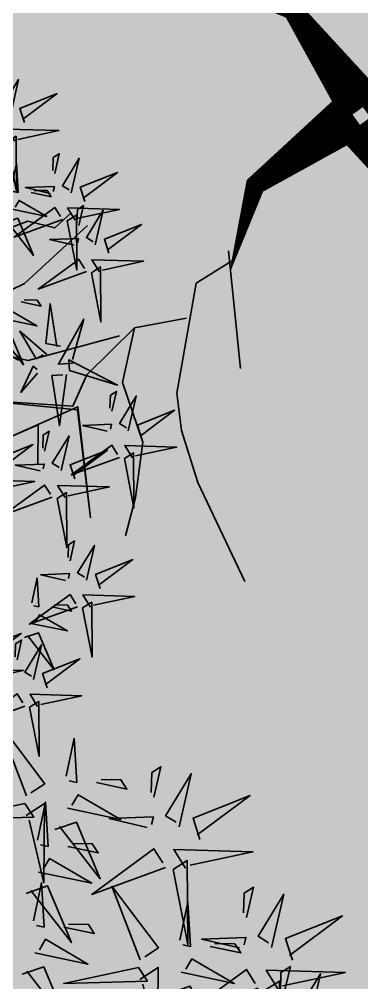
# Model space of a CAD drawing. Header units: millimetres. Extents: x -179928 to 528275, y -469666 to 511935.
# Drawn here: x 16538 to 16721, y 115283 to 115796 of the extents above; entities that cross this region are included whole.
import ezdxf

# ---------------------------------------------------------------- set-up
doc = ezdxf.new("R2010")
doc.units = ezdxf.units.MM
doc.layers.add('ad-Landscape', color=94, linetype='Continuous', lineweight=35)

# ---------------------------------------------------------------- blocks, each defined once
blk = doc.blocks.new('A$C06C421F0')
at = {"layer": 'ad-Landscape'}
for points in [[(359.91, 366.46, 35.98, 14.39, 0), (421.22, 431.54, 14.39, 0.72, 0), (487.37, 441.94, 0, 0, 0), (448, 441.94, 0, 0, 0), (472.53, 524.19, 0, 0, 0), (467.69, 541.37, 0, 0, 0), (379.6, 599.67, 0, 0, 0), (404.12, 579.33, 0, 0, 0), (359.91, 575.71, 0, 0, 0), (404.12, 579.33, 0, 0, 0), (467.69, 541.37, 0, 0, 0), (433.48, 648.03, 0, 0, 0), (482.53, 692.32, 0, 0, 0), (430.9, 648.03, 0, 0, 0), (418.64, 692.32, 0, 0, 0), (426.06, 713.11, 0, 0, 0), (413.8, 692.32, 0, 0, 0), (372.17, 716.27, 0, 0, 0), (413.8, 692.32, 0, 0, 0), (323.13, 719.89, 0, 0, 0)], [(353.42, 359.91, 35.98, 14.39, 0), (288.34, 421.22, 14.39, 0.72, 0), (277.95, 487.37, 0, 0, 0), (277.95, 448, 0, 0, 0), (195.69, 472.53, 0, 0, 0), (178.52, 467.69, 0, 0, 0), (120.22, 379.6, 0, 0, 0), (140.56, 404.12, 0, 0, 0), (144.17, 359.91, 0, 0, 0), (140.56, 404.12, 0, 0, 0), (178.52, 467.69, 0, 0, 0), (71.86, 433.48, 0, 0, 0), (27.57, 482.53, 0, 0, 0), (71.86, 430.9, 0, 0, 0), (27.57, 418.64, 0, 0, 0), (6.78, 426.06, 0, 0, 0), (27.57, 413.8, 0, 0, 0), (3.62, 372.17, 0, 0, 0), (27.57, 413.8, 0, 0, 0), (0, 323.13, 0, 0, 0)], [(366.46, 359.97, 35.98, 14.39, 0), (431.54, 298.66, 14.39, 0.72, 0), (441.94, 232.52, 0, 0, 0), (441.94, 271.88, 0, 0, 0), (524.19, 247.36, 0, 0, 0), (541.37, 252.2, 0, 0, 0), (599.67, 340.29, 0, 0, 0), (579.33, 315.77, 0, 0, 0), (575.71, 359.97, 0, 0, 0), (579.33, 315.77, 0, 0, 0), (541.37, 252.2, 0, 0, 0), (648.03, 286.4, 0, 0, 0), (692.32, 237.36, 0, 0, 0), (648.03, 288.98, 0, 0, 0), (692.32, 301.25, 0, 0, 0), (713.11, 293.82, 0, 0, 0), (692.32, 306.09, 0, 0, 0), (716.27, 347.71, 0, 0, 0), (692.32, 306.09, 0, 0, 0), (719.89, 396.76, 0, 0, 0)], [(359.97, 353.42, 35.98, 14.39, 0), (298.66, 288.34, 14.39, 0.72, 0), (232.52, 277.95, 0, 0, 0), (271.88, 277.95, 0, 0, 0), (247.36, 195.69, 0, 0, 0), (252.2, 178.52, 0, 0, 0), (340.29, 120.22, 0, 0, 0), (315.77, 140.56, 0, 0, 0), (359.97, 144.17, 0, 0, 0), (315.77, 140.56, 0, 0, 0), (252.2, 178.52, 0, 0, 0), (286.4, 71.86, 0, 0, 0), (237.36, 27.57, 0, 0, 0), (288.98, 71.86, 0, 0, 0), (301.25, 27.57, 0, 0, 0), (293.82, 6.78, 0, 0, 0), (306.09, 27.57, 0, 0, 0), (347.71, 3.62, 0, 0, 0), (306.09, 27.57, 0, 0, 0), (396.76, 0, 0, 0, 0)]]:
    blk.add_lwpolyline(points, format="xyseb", dxfattribs=at)
for points in [[(565.32, 259.62), (575.71, 247.36), (596.5, 249.62), (664.75, 212.83), (689.15, 222.84), (668.36, 212.83), (675.14, 181.21)], [(551.76, 252.2), (592.89, 203.15), (637.63, 173.79), (671.98, 178.63)], [(445.1, 247.36), (424.76, 161.53)], [(441.94, 239.94), (465.89, 220.25), (469.51, 137), (462.28, 109.9), (445.1, 73.12), (424.76, 41.49), (400.81, 4.71)], [(469.51, 193.47), (507.02, 181.21), (510.63, 139.59), (489.84, 97.64), (489.84, 56.01), (493.46, 26.65)], [(507.02, 181.21), (537.75, 141.84), (544.98, 117.32), (616.84, 112.48), (541.37, 115.06), (521.03, 36.65), (541.37, 117.32), (589.27, 87.96), (568.93, 100.22), (565.32, 70.86)], [(517.41, 173.79), (582.49, 146.68), (640.79, 151.52), (661.58, 156.69)]]:
    blk.add_lwpolyline(points, dxfattribs=at)
blk = doc.blocks.new('bamboo')
at = {"layer": 'ad-Landscape'}
for points in [[(-1166, 756.5), (-1215.3, 904.1), (-1191.8, 735.2), (-1166, 756.5)], [(-1150.2, 755), (-1008.3, 828.6), (-1121.8, 720.5), (-1143.1, 746.4)], [(-1190.3, 750.9), (-1161.9, 716.5), (-1322.1, 700.2), (-1198.9, 743.8)], [(-1212, 689.6), (-1192.2, 648), (-1301.2, 587.1), (-1204.9, 680.9)], [(-999.2, 696.4), (-970.7, 661.9), (-1131, 645.7), (-1007.8, 689.3)], [(-1166.4, 669.3), (-1176.9, 559.2), (-1136.4, 650.5), (-1159.3, 660.7)], [(-1121.7, 544.2), (-1162.9, 523.5), (-1225.9, 631.2), (-1130.2, 536.9)], [(-1020.9, 635), (-1001.1, 593.4), (-1110, 532.6), (-1013.8, 626.4)], [(-1108, 616), (-1114, 553.1), (-1096.8, 567.3), (-1100.9, 607.4)], [(-1288.8, 429.3), (-1338.2, 576.9), (-1314.7, 408), (-1288.8, 429.3)], [(-1273.1, 427.7), (-1131.2, 501.3), (-1244.7, 393.3), (-1266, 419.1)], [(-1141, 498.1), (-1251.3, 506.4), (-1159.2, 467.8), (-1149.5, 490.8)], [(-1193.1, 438.6), (-1256.1, 443.4), (-1241.5, 426.4), (-1201.6, 431.4)], [(-1130.1, 433.9), (-1136.1, 355.2), (-1153.1, 443.6), (-1137.4, 442.4)], [(-1313.2, 423.7), (-1284.7, 389.2), (-1445, 373), (-1321.8, 416.6)], [(-1334.9, 362.3), (-1315.1, 320.7), (-1424, 259.8), (-1327.8, 353.7)], [(-1289.2, 342), (-1299.8, 231.9), (-1259.3, 323.3), (-1282.1, 333.4)], [(-1224.9, 351.7), (-1146.2, 344), (-1235, 328.8), (-1233.5, 344.6)], [(-1230.9, 288.8), (-1236.9, 225.9), (-1219.6, 240.1), (-1223.8, 280.1)], [(-1166, 102), (-1215.3, 249.6), (-1191.8, 80.7), (-1166, 102)], [(-1150.2, 100.5), (-1008.3, 174), (-1121.8, 66), (-1143.1, 91.9)], [(-1357.1, -48), (-1406.5, 99.6), (-1382.9, -69.3), (-1357.1, -48)], [(-958.2, 110.1), (-929.8, 75.6), (-1090, 59.3), (-966.8, 103)], [(-1190.3, 96.4), (-1161.9, 61.9), (-1322.1, 45.7), (-1198.9, 89.3)], [(-979.9, 48.7), (-960.1, 7.1), (-1069.1, -53.8), (-972.8, 40.1)], [(-1341.4, -49.5), (-1199.5, 24), (-1312.9, -84), (-1334.3, -58.1)], [(-1212, 35.1), (-1192.2, -6.5), (-1301.2, -67.4), (-1204.9, 26.4)], [(-1102, 24.4), (-1023.4, 16.8), (-1112.1, 1.6), (-1110.6, 17.3)], [(-1166.4, 14.8), (-1176.9, -95.3), (-1136.4, -4), (-1159.3, 6.1)], [(-1108, -38.5), (-1114, -101.4), (-1096.8, -87.2), (-1100.9, -47.1)], [(-1381.4, -53.6), (-1353, -88.1), (-1513.2, -104.3), (-1390.1, -60.7)], [(-1403.2, -114.9), (-1383.3, -156.5), (-1492.3, -217.4), (-1396.1, -123.6)], [(-1357.5, -135.2), (-1368, -245.3), (-1327.6, -154), (-1350.4, -143.9)], [(-1293.1, -125.6), (-1214.5, -133.2), (-1303.2, -148.4), (-1301.7, -132.7)], [(-1143.7, -283.2), (-1143, -123.3), (-1099.9, -274), (-1132.7, -280.9)], [(-1299.1, -188.5), (-1305.1, -251.4), (-1287.9, -237.2), (-1292, -197.1)], [(-1053.9, -275.7), (-1010.7, -209.6), (-1038.4, -295.3), (-1051.6, -286.6)], [(-1152.3, -296.4), (-1306, -271.7), (-1145.4, -329.2), (-1152.3, -296.4)], [(-1158.7, -320.6), (-1114.9, -311.4), (-1174.8, -460.8), (-1156.4, -331.5)], [(-903.2, -383.1), (-944.4, -403.7), (-1007.5, -296), (-911.7, -390.3)], [(-1000.9, -310.2), (-948, -344.7), (-952.6, -322.9), (-990, -307.9)], [(-1075.2, -337.2), (-982.6, -397.6), (-1044.7, -319.4), (-1064.3, -334.9)], [(-1114.4, -368.3), (-1068.3, -370), (-1064.9, -494.8), (-1103.4, -366)], [(-922.6, -429.1), (-1032.9, -420.9), (-940.7, -459.5), (-931.1, -436.4)], [(-1179.6, -607.1), (-1229, -459.4), (-1205.5, -628.4), (-1179.6, -607.1)], [(-974.6, -488.6), (-1037.7, -483.9), (-1023.1, -500.8), (-983.1, -495.9)], [(-1163.9, -608.6), (-1022, -535), (-1135.5, -643.1), (-1156.8, -617.2)], [(-1204, -612.6), (-1175.5, -647.1), (-1335.8, -663.4), (-1212.6, -619.7)], [(-1084.1, -757), (-1133.4, -609.4), (-1109.9, -778.4), (-1084.1, -757)], [(-827.8, -744.4), (-861.7, -773.6), (-881.2, -613.7), (-835.1, -736)], [(-889.6, -724), (-930.8, -744.6), (-993.8, -636.9), (-898.1, -731.2)], [(-589.2, -724), (-630.4, -744.6), (-693.5, -636.9), (-597.7, -731.2)], [(-1225.7, -674), (-1205.9, -715.6), (-1314.8, -776.5), (-1218.6, -682.6)], [(-1115.6, -684.7), (-1037, -692.3), (-1125.7, -707.5), (-1124.2, -691.8)], [(-1068.3, -758.6), (-926.4, -685), (-1039.9, -793.1), (-1061.2, -767.2)], [(-1180, -694.3), (-1190.5, -804.4), (-1150.1, -713.1), (-1172.9, -702.9)], [(-821.7, -768.6), (-675.1, -716.3), (-843.5, -743.3), (-821.7, -768.6)], [(-1108.4, -762.6), (-1079.9, -797.1), (-1240.2, -813.4), (-1117, -769.7)], [(-1121.6, -747.6), (-1127.7, -810.5), (-1110.4, -796.3), (-1114.5, -756.2)], [(-908.9, -770), (-1019.2, -761.8), (-927.1, -800.3), (-917.4, -777.3)], [(-608.6, -770), (-718.8, -761.8), (-626.7, -800.3), (-617.1, -777.3)], [(-822.9, -784.4), (-746.5, -924.8), (-856.8, -813.5), (-831.4, -791.7)], [(-575.6, -887.6), (-616.8, -908.3), (-679.8, -800.6), (-584, -894.9)], [(-1130.1, -824), (-1110.3, -865.6), (-1219.3, -926.5), (-1123, -832.6)], [(-1020.1, -834.7), (-941.4, -842.3), (-1030.2, -857.5), (-1028.7, -841.8)], [(-961, -829.5), (-1024, -824.8), (-1009.5, -841.7), (-969.5, -836.8)], [(-898, -834.2), (-904, -913), (-921, -824.6), (-905.3, -825.7)], [(-865.6, -975.2), (-915, -827.6), (-891.5, -996.5), (-865.6, -975.2)], [(-660.6, -829.5), (-723.6, -824.8), (-709.1, -841.7), (-669.1, -836.8)], [(-597.6, -834.2), (-603.6, -913), (-620.7, -824.6), (-604.9, -825.7)], [(-1084.5, -844.3), (-1095, -954.4), (-1054.5, -863.1), (-1077.3, -852.9)], [(-1026.1, -897.6), (-1032.1, -960.5), (-1014.9, -946.3), (-1019, -906.2)], [(-849.9, -976.7), (-708, -903.2), (-821.4, -1011.2), (-842.8, -985.4)], [(-554.7, -1044.4), (-588.6, -1073.6), (-608.1, -913.7), (-562, -1036)], [(-616.5, -1023.9), (-657.7, -1044.6), (-720.8, -936.9), (-625, -1031.2)], [(-594.9, -933.7), (-705.2, -925.4), (-613.1, -964), (-603.4, -940.9)], [(-889.9, -980.8), (-861.5, -1015.3), (-1021.7, -1031.5), (-898.6, -987.9)], [(-647, -993.1), (-710, -988.4), (-695.4, -1005.3), (-655.5, -1000.4)], [(-584, -997.8), (-590, -1076.6), (-607, -988.2), (-591.3, -989.4)], [(-548.6, -1068.6), (-402.1, -1016.3), (-570.5, -1043.2), (-548.6, -1068.6)], [(-911.7, -1042.2), (-891.9, -1083.8), (-1000.8, -1144.6), (-904.6, -1050.8)], [(-801.6, -1052.8), (-723, -1060.4), (-811.7, -1075.7), (-810.2, -1059.9)], [(-866, -1062.5), (-876.5, -1172.5), (-836.1, -1081.2), (-858.9, -1071.1)], [(-635.9, -1070), (-746.1, -1061.7), (-654, -1100.3), (-644.4, -1077.3)], [(-549.8, -1084.4), (-473.4, -1224.8), (-583.8, -1113.5), (-558.3, -1091.7)], [(-807.6, -1115.7), (-813.6, -1178.6), (-796.4, -1164.4), (-800.5, -1124.4)], [(-687.9, -1129.5), (-751, -1124.7), (-736.4, -1141.7), (-696.4, -1136.8)], [(-624.9, -1134.2), (-630.9, -1213), (-648, -1124.6), (-632.2, -1125.7)]]:
    blk.add_lwpolyline(points, dxfattribs=at)
blk = doc.blocks.new('1625_East Villa')
at = {"transparency": 33554559}
h = blk.add_hatch(dxfattribs=at)
h.set_pattern_fill('GRASS', color=74, angle=180)
h.set_pattern_definition([(270, (14545, 13620), (17.96051, -17.96051), [4.7625, -31.15852]), (225, (14545, 13620), (17.96051, -17.96051), [4.7625, -20.6375]), (315, (14545, 13620), (17.96051, 17.96051), [4.7625, -20.6375])])
h.paths.add_polyline_path([(14550, 10245), (13640, 10245), (13640, 13620), (14550, 13620)])
h = blk.add_hatch(color=256, dxfattribs=at)
h.dxf.hatch_style = 1
h.set_gradient(color1=(153, 204, 0), color2=(63, 127, 0), tint=1, name='INVSPHERICAL')
h.paths.add_polyline_path([(14550, 10245), (13640, 10245), (13640, 13620), (14550, 13620)])
at = {"layer": 'ad-Landscape', "xscale": -0.7144563243118911, "yscale": 0.7144563243118911, "zscale": 0.7144563243118911}
blk.add_blockref('A$C06C421F0', (14525.94, 12888.67), dxfattribs=at)
at = {"layer": 'ad-Landscape', "linetype": 'Continuous', "rotation": 180}
for p, xscale, yscale, zscale in [((13934.89, 12940.22), 0.171360081536486, 0.171360081536486, 0.171360081536486), ((13995.03, 12479.42), 0.2620739326953535, 0.2620739326953535, 0.2620739326953535)]:
    blk.add_blockref('bamboo', p, dxfattribs=dict(at, xscale=xscale, yscale=yscale, zscale=zscale))
blk = doc.blocks.new("All Plot's Villa Plans")
at = {"ltscale": 5, "rotation": 352.4703876422526}
blk.add_blockref('1625_East Villa', (851.96, 104581.7), dxfattribs=at)

msp = doc.modelspace()

# ---------------------------------------------------------------- block references
at = {"ltscale": 5}
msp.add_blockref("All Plot's Villa Plans", (0, 0), dxfattribs=at)

doc.saveas('drawing.dxf')
